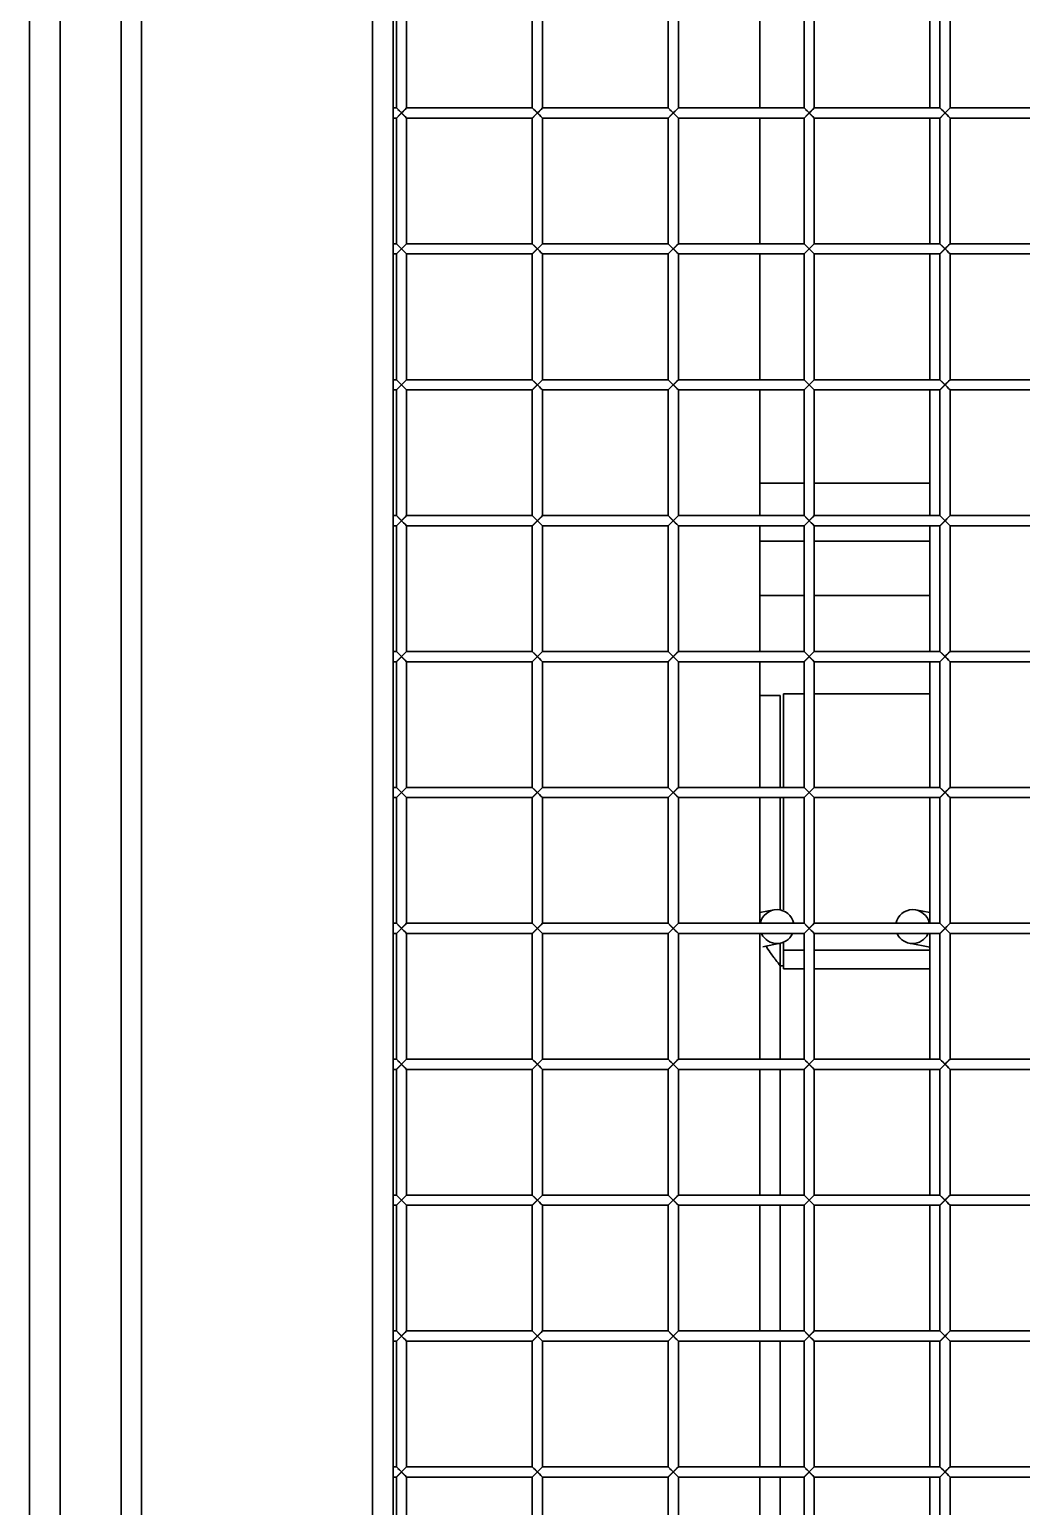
# Model space of a CAD drawing. Header units: millimetres. Extents: x 32496 to 166256, y 3504 to 23939.
# Drawn here: x 146278.2 to 146570.2, y 14016.2 to 14450.9 of the extents above; entities that cross this region are included whole.
import ezdxf

# ---------------------------------------------------------------- set-up
doc = ezdxf.new("R2010")
doc.units = ezdxf.units.MM
doc.layers.get('0').update_dxf_attribs({"lineweight": 35})

# ---------------------------------------------------------------- blocks, each defined once
blk = doc.blocks.new('8-1250')
at = {"linetype": 'Continuous'}
for p, q in [((-2217.13, -33033.17), (-2217.13, -32390.41)), ((-2318.13, -32399.29), (-2318.13, -33024.29)), ((-2309.13, -32399.29), (-2309.13, -33024.29)), ((-2291.13, -33024.29), (-2291.13, -32399.29)), ((-2285.13, -32399.29), (-2285.13, -33024.29)), ((-2211.13, -32408.79), (-2211.13, -33034.31)), ((-2210.13, -32441.79), (-2210.13, -32478.79)), ((-2207.13, -32441.79), (-2207.13, -32478.79)), ((-2170.13, -32441.79), (-2170.13, -32478.79)), ((-2167.13, -32441.79), (-2167.13, -32478.79)), ((-2130.13, -32441.79), (-2130.13, -32478.79)), ((-2127.13, -32441.79), (-2127.13, -32478.79)), ((-2103.13, -32478.79), (-2103.13, -32441.79)), ((-2090.13, -32441.79), (-2090.13, -32478.79)), ((-2087.13, -32441.79), (-2087.13, -32478.79)), ((-2053.13, -32441.79), (-2053.13, -32478.79)), ((-2050.13, -32441.79), (-2050.13, -32478.79)), ((-2047.13, -32441.79), (-2047.13, -32478.79)), ((-2211.13, -32478.79), (-2210.13, -32478.79)), ((-2211.13, -32481.79), (-2210.13, -32481.79)), ((-2210.13, -32481.79), (-2207.13, -32478.79)), ((-2207.13, -32481.79), (-2210.13, -32478.79)), ((-2210.13, -32481.79), (-2210.13, -32518.79)), ((-2210.01, -32481.67), (-2209.22, -32480.88)), ((-2209.22, -32480.88), (-2208.63, -32480.29)), ((-2207.13, -32478.79), (-2207.56, -32479.22)), ((-2207.13, -32478.79), (-2170.13, -32478.79)), ((-2207.13, -32481.79), (-2207.13, -32518.79)), ((-2207.13, -32481.79), (-2170.13, -32481.79)), ((-2170.13, -32481.79), (-2167.13, -32478.79)), ((-2167.13, -32481.79), (-2170.13, -32478.79)), ((-2170.13, -32481.79), (-2170.13, -32518.79)), ((-2170.01, -32481.67), (-2169.22, -32480.88)), ((-2169.22, -32480.88), (-2168.63, -32480.29)), ((-2167.13, -32478.79), (-2167.56, -32479.22)), ((-2167.13, -32478.79), (-2130.13, -32478.79)), ((-2167.13, -32481.79), (-2167.13, -32518.79)), ((-2167.13, -32481.79), (-2130.13, -32481.79)), ((-2130.13, -32481.79), (-2127.13, -32478.79)), ((-2127.13, -32481.79), (-2130.13, -32478.79)), ((-2130.13, -32481.79), (-2130.13, -32518.79)), ((-2130.01, -32481.67), (-2129.22, -32480.88)), ((-2129.22, -32480.88), (-2128.63, -32480.29)), ((-2127.13, -32478.79), (-2127.56, -32479.22)), ((-2127.13, -32478.79), (-2090.13, -32478.79)), ((-2127.13, -32481.79), (-2127.13, -32518.79)), ((-2127.13, -32481.79), (-2090.13, -32481.79)), ((-2103.13, -32518.79), (-2103.13, -32481.79)), ((-2090.13, -32481.79), (-2087.13, -32478.79)), ((-2087.13, -32481.79), (-2090.13, -32478.79)), ((-2090.13, -32481.79), (-2090.13, -32518.79)), ((-2090.01, -32481.67), (-2089.22, -32480.88)), ((-2089.22, -32480.88), (-2088.63, -32480.29)), ((-2087.13, -32478.79), (-2087.56, -32479.22)), ((-2087.13, -32478.79), (-2050.13, -32478.79)), ((-2087.13, -32481.79), (-2087.13, -32518.79)), ((-2087.13, -32481.79), (-2050.13, -32481.79)), ((-2053.13, -32481.79), (-2053.13, -32518.79)), ((-2050.13, -32481.79), (-2047.13, -32478.79)), ((-2047.13, -32481.79), (-2050.13, -32478.79)), ((-2050.13, -32481.79), (-2050.13, -32518.79)), ((-2050.01, -32481.67), (-2049.22, -32480.88)), ((-2049.22, -32480.88), (-2048.63, -32480.29)), ((-2047.13, -32478.79), (-2047.56, -32479.22)), ((-2047.13, -32478.79), (-2010.13, -32478.79)), ((-2047.13, -32481.79), (-2047.13, -32518.79)), ((-2047.13, -32481.79), (-2010.13, -32481.79)), ((-2211.13, -32518.79), (-2210.13, -32518.79)), ((-2210.13, -32521.79), (-2207.13, -32518.79)), ((-2207.13, -32521.79), (-2210.13, -32518.79)), ((-2210.01, -32521.67), (-2209.22, -32520.88)), ((-2209.22, -32520.88), (-2208.63, -32520.29)), ((-2207.13, -32518.79), (-2207.56, -32519.22)), ((-2207.13, -32518.79), (-2170.13, -32518.79)), ((-2170.13, -32521.79), (-2167.13, -32518.79)), ((-2167.13, -32521.79), (-2170.13, -32518.79)), ((-2170.01, -32521.67), (-2169.22, -32520.88)), ((-2169.22, -32520.88), (-2168.63, -32520.29)), ((-2167.13, -32518.79), (-2167.56, -32519.22)), ((-2167.13, -32518.79), (-2130.13, -32518.79)), ((-2130.13, -32521.79), (-2127.13, -32518.79)), ((-2127.13, -32521.79), (-2130.13, -32518.79)), ((-2130.01, -32521.67), (-2129.22, -32520.88)), ((-2129.22, -32520.88), (-2128.63, -32520.29)), ((-2127.13, -32518.79), (-2127.56, -32519.22)), ((-2127.13, -32518.79), (-2090.13, -32518.79)), ((-2090.13, -32521.79), (-2087.13, -32518.79)), ((-2087.13, -32521.79), (-2090.13, -32518.79)), ((-2090.01, -32521.67), (-2089.22, -32520.88)), ((-2089.22, -32520.88), (-2088.63, -32520.29)), ((-2087.13, -32518.79), (-2087.56, -32519.22)), ((-2087.13, -32518.79), (-2050.13, -32518.79)), ((-2050.13, -32521.79), (-2047.13, -32518.79)), ((-2047.13, -32521.79), (-2050.13, -32518.79)), ((-2050.01, -32521.67), (-2049.22, -32520.88)), ((-2049.22, -32520.88), (-2048.63, -32520.29)), ((-2047.13, -32518.79), (-2047.56, -32519.22)), ((-2047.13, -32518.79), (-2010.13, -32518.79)), ((-2211.13, -32521.79), (-2210.13, -32521.79)), ((-2210.13, -32521.79), (-2210.13, -32558.79)), ((-2207.13, -32521.79), (-2207.13, -32558.79)), ((-2207.13, -32521.79), (-2170.13, -32521.79)), ((-2170.13, -32521.79), (-2170.13, -32558.79)), ((-2167.13, -32521.79), (-2167.13, -32558.79)), ((-2167.13, -32521.79), (-2130.13, -32521.79)), ((-2130.13, -32521.79), (-2130.13, -32558.79)), ((-2127.13, -32521.79), (-2127.13, -32558.79)), ((-2127.13, -32521.79), (-2090.13, -32521.79)), ((-2103.13, -32558.79), (-2103.13, -32521.79)), ((-2090.13, -32521.79), (-2090.13, -32558.79)), ((-2087.13, -32521.79), (-2087.13, -32558.79)), ((-2087.13, -32521.79), (-2050.13, -32521.79)), ((-2053.13, -32521.79), (-2053.13, -32558.79)), ((-2050.13, -32521.79), (-2050.13, -32558.79)), ((-2047.13, -32521.79), (-2047.13, -32558.79)), ((-2047.13, -32521.79), (-2010.13, -32521.79)), ((-2211.13, -32558.79), (-2210.13, -32558.79)), ((-2210.13, -32561.79), (-2207.13, -32558.79)), ((-2207.13, -32561.79), (-2210.13, -32558.79)), ((-2207.13, -32558.79), (-2207.56, -32559.22)), ((-2207.13, -32558.79), (-2170.13, -32558.79)), ((-2170.13, -32561.79), (-2167.13, -32558.79)), ((-2167.13, -32561.79), (-2170.13, -32558.79)), ((-2167.13, -32558.79), (-2167.56, -32559.22)), ((-2167.13, -32558.79), (-2130.13, -32558.79)), ((-2130.13, -32561.79), (-2127.13, -32558.79)), ((-2127.13, -32561.79), (-2130.13, -32558.79)), ((-2127.13, -32558.79), (-2127.56, -32559.22)), ((-2127.13, -32558.79), (-2090.13, -32558.79)), ((-2090.13, -32561.79), (-2087.13, -32558.79)), ((-2087.13, -32561.79), (-2090.13, -32558.79)), ((-2087.13, -32558.79), (-2087.56, -32559.22)), ((-2087.13, -32558.79), (-2050.13, -32558.79)), ((-2050.13, -32561.79), (-2047.13, -32558.79)), ((-2047.13, -32561.79), (-2050.13, -32558.79)), ((-2047.13, -32558.79), (-2047.56, -32559.22)), ((-2047.13, -32558.79), (-2010.13, -32558.79)), ((-2211.13, -32561.79), (-2210.13, -32561.79)), ((-2210.13, -32561.79), (-2210.13, -32598.79)), ((-2210.01, -32561.67), (-2209.22, -32560.88)), ((-2209.22, -32560.88), (-2208.63, -32560.29)), ((-2207.13, -32561.79), (-2207.13, -32598.79)), ((-2207.13, -32561.79), (-2170.13, -32561.79)), ((-2170.13, -32561.79), (-2170.13, -32598.79)), ((-2170.01, -32561.67), (-2169.22, -32560.88)), ((-2169.22, -32560.88), (-2168.63, -32560.29)), ((-2167.13, -32561.79), (-2167.13, -32598.79)), ((-2167.13, -32561.79), (-2130.13, -32561.79)), ((-2130.13, -32561.79), (-2130.13, -32598.79)), ((-2130.01, -32561.67), (-2129.22, -32560.88)), ((-2129.22, -32560.88), (-2128.63, -32560.29)), ((-2127.13, -32561.79), (-2127.13, -32598.79)), ((-2127.13, -32561.79), (-2090.13, -32561.79)), ((-2103.13, -32598.79), (-2103.13, -32561.79)), ((-2090.13, -32561.79), (-2090.13, -32598.79)), ((-2090.01, -32561.67), (-2089.22, -32560.88)), ((-2089.22, -32560.88), (-2088.63, -32560.29)), ((-2087.13, -32561.79), (-2087.13, -32598.79)), ((-2087.13, -32561.79), (-2050.13, -32561.79)), ((-2053.13, -32561.79), (-2053.13, -32598.79)), ((-2050.13, -32561.79), (-2050.13, -32598.79)), ((-2050.01, -32561.67), (-2049.22, -32560.88)), ((-2049.22, -32560.88), (-2048.63, -32560.29)), ((-2047.13, -32561.79), (-2047.13, -32598.79)), ((-2047.13, -32561.79), (-2010.13, -32561.79)), ((-2090.13, -32589.29), (-2103.13, -32589.29)), ((-2053.13, -32589.29), (-2087.13, -32589.29)), ((-2211.13, -32598.79), (-2210.13, -32598.79)), ((-2210.13, -32601.79), (-2207.13, -32598.79)), ((-2207.13, -32601.79), (-2210.13, -32598.79)), ((-2207.13, -32598.79), (-2207.56, -32599.22)), ((-2207.13, -32598.79), (-2170.13, -32598.79)), ((-2170.13, -32601.79), (-2167.13, -32598.79)), ((-2167.13, -32601.79), (-2170.13, -32598.79)), ((-2167.13, -32598.79), (-2167.56, -32599.22)), ((-2167.13, -32598.79), (-2130.13, -32598.79)), ((-2130.13, -32601.79), (-2127.13, -32598.79)), ((-2127.13, -32601.79), (-2130.13, -32598.79)), ((-2127.13, -32598.79), (-2127.56, -32599.22)), ((-2127.13, -32598.79), (-2090.13, -32598.79)), ((-2090.13, -32601.79), (-2087.13, -32598.79)), ((-2087.13, -32601.79), (-2090.13, -32598.79)), ((-2087.13, -32598.79), (-2087.56, -32599.22)), ((-2087.13, -32598.79), (-2050.13, -32598.79)), ((-2050.13, -32601.79), (-2047.13, -32598.79)), ((-2047.13, -32601.79), (-2050.13, -32598.79)), ((-2047.13, -32598.79), (-2047.56, -32599.22)), ((-2047.13, -32598.79), (-2010.13, -32598.79)), ((-2211.13, -32601.79), (-2210.13, -32601.79)), ((-2210.13, -32601.79), (-2210.13, -32638.79)), ((-2210.01, -32601.67), (-2209.22, -32600.88)), ((-2209.22, -32600.88), (-2208.63, -32600.29)), ((-2207.13, -32601.79), (-2207.13, -32638.79)), ((-2207.13, -32601.79), (-2170.13, -32601.79)), ((-2170.13, -32601.79), (-2170.13, -32638.79)), ((-2170.01, -32601.67), (-2169.22, -32600.88)), ((-2169.22, -32600.88), (-2168.63, -32600.29)), ((-2167.13, -32601.79), (-2167.13, -32638.79)), ((-2167.13, -32601.79), (-2130.13, -32601.79)), ((-2130.13, -32601.79), (-2130.13, -32638.79)), ((-2130.01, -32601.67), (-2129.22, -32600.88)), ((-2129.22, -32600.88), (-2128.63, -32600.29)), ((-2127.13, -32601.79), (-2127.13, -32638.79)), ((-2127.13, -32601.79), (-2090.13, -32601.79)), ((-2103.13, -32638.79), (-2103.13, -32601.79)), ((-2090.13, -32601.79), (-2090.13, -32638.79)), ((-2090.01, -32601.67), (-2089.22, -32600.88)), ((-2089.22, -32600.88), (-2088.63, -32600.29)), ((-2087.13, -32601.79), (-2087.13, -32638.79)), ((-2087.13, -32601.79), (-2050.13, -32601.79)), ((-2053.13, -32601.79), (-2053.13, -32638.79)), ((-2050.13, -32601.79), (-2050.13, -32638.79)), ((-2050.01, -32601.67), (-2049.22, -32600.88)), ((-2049.22, -32600.88), (-2048.63, -32600.29)), ((-2047.13, -32601.79), (-2047.13, -32638.79)), ((-2047.13, -32601.79), (-2010.13, -32601.79)), ((-2090.13, -32606.29), (-2103.13, -32606.29)), ((-2053.13, -32606.29), (-2087.13, -32606.29)), ((-2090.13, -32622.29), (-2103.13, -32622.29)), ((-2053.13, -32622.29), (-2087.13, -32622.29)), ((-2211.13, -32638.79), (-2210.13, -32638.79)), ((-2211.13, -32641.79), (-2210.13, -32641.79)), ((-2210.13, -32641.79), (-2207.13, -32638.79)), ((-2207.13, -32641.79), (-2210.13, -32638.79)), ((-2210.13, -32641.79), (-2210.13, -32678.79)), ((-2210.01, -32641.67), (-2209.22, -32640.88)), ((-2209.22, -32640.88), (-2208.63, -32640.29)), ((-2207.13, -32638.79), (-2207.56, -32639.22)), ((-2207.13, -32638.79), (-2170.13, -32638.79)), ((-2207.13, -32641.79), (-2207.13, -32678.79)), ((-2207.13, -32641.79), (-2170.13, -32641.79)), ((-2170.13, -32641.79), (-2167.13, -32638.79)), ((-2167.13, -32641.79), (-2170.13, -32638.79)), ((-2170.13, -32641.79), (-2170.13, -32678.79)), ((-2170.01, -32641.67), (-2169.22, -32640.88)), ((-2169.22, -32640.88), (-2168.63, -32640.29)), ((-2167.13, -32638.79), (-2167.56, -32639.22)), ((-2167.13, -32638.79), (-2130.13, -32638.79)), ((-2167.13, -32641.79), (-2167.13, -32678.79)), ((-2167.13, -32641.79), (-2130.13, -32641.79)), ((-2130.13, -32641.79), (-2127.13, -32638.79)), ((-2127.13, -32641.79), (-2130.13, -32638.79)), ((-2130.13, -32641.79), (-2130.13, -32678.79)), ((-2130.01, -32641.67), (-2129.22, -32640.88)), ((-2129.22, -32640.88), (-2128.63, -32640.29)), ((-2127.13, -32638.79), (-2127.56, -32639.22)), ((-2127.13, -32638.79), (-2090.13, -32638.79)), ((-2127.13, -32641.79), (-2127.13, -32678.79)), ((-2127.13, -32641.79), (-2090.13, -32641.79)), ((-2103.13, -32678.79), (-2103.13, -32641.79)), ((-2090.13, -32641.79), (-2087.13, -32638.79)), ((-2087.13, -32641.79), (-2090.13, -32638.79)), ((-2090.13, -32641.79), (-2090.13, -32678.79)), ((-2090.01, -32641.67), (-2089.22, -32640.88)), ((-2089.22, -32640.88), (-2088.63, -32640.29)), ((-2087.13, -32638.79), (-2087.56, -32639.22)), ((-2087.13, -32638.79), (-2050.13, -32638.79)), ((-2087.13, -32641.79), (-2087.13, -32678.79)), ((-2087.13, -32641.79), (-2050.13, -32641.79)), ((-2053.13, -32641.79), (-2053.13, -32678.79)), ((-2050.13, -32641.79), (-2047.13, -32638.79)), ((-2047.13, -32641.79), (-2050.13, -32638.79)), ((-2050.13, -32641.79), (-2050.13, -32678.79)), ((-2050.01, -32641.67), (-2049.22, -32640.88)), ((-2049.22, -32640.88), (-2048.63, -32640.29)), ((-2047.13, -32638.79), (-2047.56, -32639.22)), ((-2047.13, -32638.79), (-2010.13, -32638.79)), ((-2047.13, -32641.79), (-2047.13, -32678.79)), ((-2047.13, -32641.79), (-2010.13, -32641.79)), ((-2096.13, -32651.29), (-2096.13, -32678.79)), ((-2090.13, -32651.29), (-2096.13, -32651.29)), ((-2053.13, -32651.29), (-2087.13, -32651.29)), ((-2097.13, -32651.7), (-2103.13, -32651.7)), ((-2097.13, -32678.79), (-2097.13, -32651.7)), ((-2211.13, -32678.79), (-2210.13, -32678.79)), ((-2211.13, -32681.79), (-2210.13, -32681.79)), ((-2210.13, -32681.79), (-2207.13, -32678.79)), ((-2207.13, -32681.79), (-2210.13, -32678.79)), ((-2210.13, -32681.79), (-2210.13, -32718.79)), ((-2210.01, -32681.67), (-2209.22, -32680.88)), ((-2209.22, -32680.88), (-2208.63, -32680.29)), ((-2207.13, -32678.79), (-2207.56, -32679.22)), ((-2207.13, -32678.79), (-2170.13, -32678.79)), ((-2207.13, -32681.79), (-2207.13, -32718.79)), ((-2207.13, -32681.79), (-2170.13, -32681.79)), ((-2170.13, -32681.79), (-2167.13, -32678.79)), ((-2167.13, -32681.79), (-2170.13, -32678.79)), ((-2170.13, -32681.79), (-2170.13, -32718.79)), ((-2170.01, -32681.67), (-2169.22, -32680.88)), ((-2169.22, -32680.88), (-2168.63, -32680.29)), ((-2167.13, -32678.79), (-2167.56, -32679.22)), ((-2167.13, -32678.79), (-2130.13, -32678.79)), ((-2167.13, -32681.79), (-2167.13, -32718.79)), ((-2167.13, -32681.79), (-2130.13, -32681.79)), ((-2130.13, -32681.79), (-2127.13, -32678.79)), ((-2127.13, -32681.79), (-2130.13, -32678.79)), ((-2130.13, -32681.79), (-2130.13, -32718.79)), ((-2130.01, -32681.67), (-2129.22, -32680.88)), ((-2129.22, -32680.88), (-2128.63, -32680.29)), ((-2127.13, -32678.79), (-2127.56, -32679.22)), ((-2127.13, -32678.79), (-2090.13, -32678.79)), ((-2127.13, -32681.79), (-2127.13, -32718.79)), ((-2127.13, -32681.79), (-2090.13, -32681.79)), ((-2103.13, -32718.79), (-2103.13, -32681.79)), ((-2097.13, -32714.86), (-2097.13, -32681.79)), ((-2096.13, -32681.79), (-2096.13, -32714.86)), ((-2090.13, -32681.79), (-2087.13, -32678.79)), ((-2087.13, -32681.79), (-2090.13, -32678.79)), ((-2090.13, -32681.79), (-2090.13, -32718.79)), ((-2090.01, -32681.67), (-2089.22, -32680.88)), ((-2089.22, -32680.88), (-2088.63, -32680.29)), ((-2087.13, -32678.79), (-2087.56, -32679.22)), ((-2087.13, -32678.79), (-2050.13, -32678.79)), ((-2087.13, -32681.79), (-2087.13, -32718.79)), ((-2087.13, -32681.79), (-2050.13, -32681.79)), ((-2053.13, -32681.79), (-2053.13, -32718.79)), ((-2050.13, -32681.79), (-2047.13, -32678.79)), ((-2047.13, -32681.79), (-2050.13, -32678.79)), ((-2050.13, -32681.79), (-2050.13, -32718.79)), ((-2050.01, -32681.67), (-2049.22, -32680.88)), ((-2049.22, -32680.88), (-2048.63, -32680.29)), ((-2047.13, -32678.79), (-2047.56, -32679.22)), ((-2047.13, -32678.79), (-2010.13, -32678.79)), ((-2047.13, -32681.79), (-2047.13, -32718.79)), ((-2047.13, -32681.79), (-2010.13, -32681.79)), ((-2103.13, -32715.66), (-2099.04, -32714.86)), ((-2057.21, -32714.86), (-2053.13, -32715.66)), ((-2211.13, -32718.79), (-2210.13, -32718.79)), ((-2210.13, -32721.79), (-2207.13, -32718.79)), ((-2207.13, -32721.79), (-2210.13, -32718.79)), ((-2210.01, -32721.67), (-2209.22, -32720.88)), ((-2209.22, -32720.88), (-2208.63, -32720.29)), ((-2207.13, -32718.79), (-2207.56, -32719.22)), ((-2207.13, -32718.79), (-2170.13, -32718.79)), ((-2170.13, -32721.79), (-2167.13, -32718.79)), ((-2167.13, -32721.79), (-2170.13, -32718.79)), ((-2170.01, -32721.67), (-2169.22, -32720.88)), ((-2169.22, -32720.88), (-2168.63, -32720.29)), ((-2167.13, -32718.79), (-2167.56, -32719.22)), ((-2167.13, -32718.79), (-2130.13, -32718.79)), ((-2130.13, -32721.79), (-2127.13, -32718.79)), ((-2127.13, -32721.79), (-2130.13, -32718.79)), ((-2130.01, -32721.67), (-2129.22, -32720.88)), ((-2129.22, -32720.88), (-2128.63, -32720.29)), ((-2127.13, -32718.79), (-2127.56, -32719.22)), ((-2127.13, -32718.79), (-2090.13, -32718.79)), ((-2090.13, -32721.79), (-2087.13, -32718.79)), ((-2087.13, -32721.79), (-2090.13, -32718.79)), ((-2090.01, -32721.67), (-2089.22, -32720.88)), ((-2089.22, -32720.88), (-2088.63, -32720.29)), ((-2087.13, -32718.79), (-2087.56, -32719.22)), ((-2087.13, -32718.79), (-2050.13, -32718.79)), ((-2050.13, -32721.79), (-2047.13, -32718.79)), ((-2047.13, -32721.79), (-2050.13, -32718.79)), ((-2050.01, -32721.67), (-2049.22, -32720.88)), ((-2049.22, -32720.88), (-2048.63, -32720.29)), ((-2047.13, -32718.79), (-2047.56, -32719.22)), ((-2047.13, -32718.79), (-2010.13, -32718.79)), ((-2211.13, -32721.79), (-2210.13, -32721.79)), ((-2210.13, -32721.79), (-2210.13, -32758.79)), ((-2207.13, -32721.79), (-2207.13, -32758.79)), ((-2207.13, -32721.79), (-2170.13, -32721.79)), ((-2170.13, -32721.79), (-2170.13, -32758.79)), ((-2167.13, -32721.79), (-2167.13, -32758.79)), ((-2167.13, -32721.79), (-2130.13, -32721.79)), ((-2130.13, -32721.79), (-2130.13, -32758.79)), ((-2127.13, -32721.79), (-2127.13, -32758.79)), ((-2127.13, -32721.79), (-2090.13, -32721.79)), ((-2103.13, -32758.79), (-2103.13, -32721.79)), ((-2102.27, -32725.68), (-2097.13, -32724.68)), ((-2097.13, -32724.68), (-2097.13, -32731.29)), ((-2096.13, -32724.68), (-2096.13, -32732.16)), ((-2090.13, -32721.79), (-2090.13, -32758.79)), ((-2087.13, -32721.79), (-2087.13, -32758.79)), ((-2087.13, -32721.79), (-2050.13, -32721.79)), ((-2059.12, -32724.68), (-2053.13, -32725.84)), ((-2053.13, -32721.79), (-2053.13, -32758.79)), ((-2050.13, -32721.79), (-2050.13, -32758.79)), ((-2047.13, -32721.79), (-2047.13, -32758.79)), ((-2047.13, -32721.79), (-2010.13, -32721.79)), ((-2096.13, -32726.73), (-2090.13, -32726.73)), ((-2087.13, -32726.73), (-2053.13, -32726.73)), ((-2097.13, -32731.29), (-2097.13, -32758.79)), ((-2097.13, -32731.29), (-2096.13, -32731.29)), ((-2090.13, -32732.16), (-2096.13, -32732.16)), ((-2053.13, -32732.16), (-2087.13, -32732.16)), ((-2211.13, -32758.79), (-2210.13, -32758.79)), ((-2210.13, -32761.79), (-2207.13, -32758.79)), ((-2207.13, -32761.79), (-2210.13, -32758.79)), ((-2207.13, -32758.79), (-2207.56, -32759.22)), ((-2207.13, -32758.79), (-2170.13, -32758.79)), ((-2170.13, -32761.79), (-2167.13, -32758.79)), ((-2167.13, -32761.79), (-2170.13, -32758.79)), ((-2167.13, -32758.79), (-2167.56, -32759.22)), ((-2167.13, -32758.79), (-2130.13, -32758.79)), ((-2130.13, -32761.79), (-2127.13, -32758.79)), ((-2127.13, -32761.79), (-2130.13, -32758.79)), ((-2127.13, -32758.79), (-2127.56, -32759.22)), ((-2127.13, -32758.79), (-2090.13, -32758.79)), ((-2090.13, -32761.79), (-2087.13, -32758.79)), ((-2087.13, -32761.79), (-2090.13, -32758.79)), ((-2087.13, -32758.79), (-2087.56, -32759.22)), ((-2087.13, -32758.79), (-2050.13, -32758.79)), ((-2050.13, -32761.79), (-2047.13, -32758.79)), ((-2047.13, -32761.79), (-2050.13, -32758.79)), ((-2047.13, -32758.79), (-2047.56, -32759.22)), ((-2047.13, -32758.79), (-2010.13, -32758.79)), ((-2211.13, -32761.79), (-2210.13, -32761.79)), ((-2210.13, -32761.79), (-2210.13, -32798.79)), ((-2210.01, -32761.67), (-2209.22, -32760.88)), ((-2209.22, -32760.88), (-2208.63, -32760.29)), ((-2207.13, -32761.79), (-2207.13, -32798.79)), ((-2207.13, -32761.79), (-2170.13, -32761.79)), ((-2170.13, -32761.79), (-2170.13, -32798.79)), ((-2170.01, -32761.67), (-2169.22, -32760.88)), ((-2169.22, -32760.88), (-2168.63, -32760.29)), ((-2167.13, -32761.79), (-2167.13, -32798.79)), ((-2167.13, -32761.79), (-2130.13, -32761.79)), ((-2130.13, -32761.79), (-2130.13, -32798.79)), ((-2130.01, -32761.67), (-2129.22, -32760.88)), ((-2129.22, -32760.88), (-2128.63, -32760.29)), ((-2127.13, -32761.79), (-2127.13, -32798.79)), ((-2127.13, -32761.79), (-2090.13, -32761.79)), ((-2103.13, -32798.79), (-2103.13, -32761.79)), ((-2097.13, -32761.79), (-2097.13, -32798.79)), ((-2090.13, -32761.79), (-2090.13, -32798.79)), ((-2090.01, -32761.67), (-2089.22, -32760.88)), ((-2089.22, -32760.88), (-2088.63, -32760.29)), ((-2087.13, -32761.79), (-2087.13, -32798.79)), ((-2087.13, -32761.79), (-2050.13, -32761.79)), ((-2053.13, -32761.79), (-2053.13, -32798.79)), ((-2050.13, -32761.79), (-2050.13, -32798.79)), ((-2050.01, -32761.67), (-2049.22, -32760.88)), ((-2049.22, -32760.88), (-2048.63, -32760.29)), ((-2047.13, -32761.79), (-2047.13, -32798.79)), ((-2047.13, -32761.79), (-2010.13, -32761.79)), ((-2211.13, -32798.79), (-2210.13, -32798.79)), ((-2210.13, -32801.79), (-2207.13, -32798.79)), ((-2207.13, -32801.79), (-2210.13, -32798.79)), ((-2207.13, -32798.79), (-2207.56, -32799.22)), ((-2207.13, -32798.79), (-2170.13, -32798.79)), ((-2170.13, -32801.79), (-2167.13, -32798.79)), ((-2167.13, -32801.79), (-2170.13, -32798.79)), ((-2167.13, -32798.79), (-2167.56, -32799.22)), ((-2167.13, -32798.79), (-2130.13, -32798.79)), ((-2130.13, -32801.79), (-2127.13, -32798.79)), ((-2127.13, -32801.79), (-2130.13, -32798.79)), ((-2127.13, -32798.79), (-2127.56, -32799.22)), ((-2127.13, -32798.79), (-2090.13, -32798.79)), ((-2090.13, -32801.79), (-2087.13, -32798.79)), ((-2087.13, -32801.79), (-2090.13, -32798.79)), ((-2087.13, -32798.79), (-2087.56, -32799.22)), ((-2087.13, -32798.79), (-2050.13, -32798.79)), ((-2050.13, -32801.79), (-2047.13, -32798.79)), ((-2047.13, -32801.79), (-2050.13, -32798.79)), ((-2047.13, -32798.79), (-2047.56, -32799.22)), ((-2047.13, -32798.79), (-2010.13, -32798.79)), ((-2211.13, -32801.79), (-2210.13, -32801.79)), ((-2210.13, -32801.79), (-2210.13, -32838.79)), ((-2210.01, -32801.67), (-2209.22, -32800.88)), ((-2209.22, -32800.88), (-2208.63, -32800.29)), ((-2207.13, -32801.79), (-2207.13, -32838.79)), ((-2207.13, -32801.79), (-2170.13, -32801.79)), ((-2170.13, -32801.79), (-2170.13, -32838.79)), ((-2170.01, -32801.67), (-2169.22, -32800.88)), ((-2169.22, -32800.88), (-2168.63, -32800.29)), ((-2167.13, -32801.79), (-2167.13, -32838.79)), ((-2167.13, -32801.79), (-2130.13, -32801.79)), ((-2130.13, -32801.79), (-2130.13, -32838.79)), ((-2130.01, -32801.67), (-2129.22, -32800.88)), ((-2129.22, -32800.88), (-2128.63, -32800.29)), ((-2127.13, -32801.79), (-2127.13, -32838.79)), ((-2127.13, -32801.79), (-2090.13, -32801.79)), ((-2103.13, -32838.79), (-2103.13, -32801.79)), ((-2097.13, -32801.79), (-2097.13, -32838.79)), ((-2090.13, -32801.79), (-2090.13, -32838.79)), ((-2090.01, -32801.67), (-2089.22, -32800.88)), ((-2089.22, -32800.88), (-2088.63, -32800.29)), ((-2087.13, -32801.79), (-2087.13, -32838.79)), ((-2087.13, -32801.79), (-2050.13, -32801.79)), ((-2053.13, -32801.79), (-2053.13, -32838.79)), ((-2050.13, -32801.79), (-2050.13, -32838.79)), ((-2050.01, -32801.67), (-2049.22, -32800.88)), ((-2049.22, -32800.88), (-2048.63, -32800.29)), ((-2047.13, -32801.79), (-2047.13, -32838.79)), ((-2047.13, -32801.79), (-2010.13, -32801.79)), ((-2211.13, -32838.79), (-2210.13, -32838.79)), ((-2211.13, -32841.79), (-2210.13, -32841.79)), ((-2210.13, -32841.79), (-2207.13, -32838.79)), ((-2207.13, -32841.79), (-2210.13, -32838.79)), ((-2210.13, -32841.79), (-2210.13, -32878.79)), ((-2210.01, -32841.67), (-2209.22, -32840.88)), ((-2209.22, -32840.88), (-2208.63, -32840.29)), ((-2207.13, -32838.79), (-2207.56, -32839.22)), ((-2207.13, -32838.79), (-2170.13, -32838.79)), ((-2207.13, -32841.79), (-2207.13, -32878.79)), ((-2207.13, -32841.79), (-2170.13, -32841.79)), ((-2170.13, -32841.79), (-2167.13, -32838.79)), ((-2167.13, -32841.79), (-2170.13, -32838.79)), ((-2170.13, -32841.79), (-2170.13, -32878.79)), ((-2170.01, -32841.67), (-2169.22, -32840.88)), ((-2169.22, -32840.88), (-2168.63, -32840.29)), ((-2167.13, -32838.79), (-2167.56, -32839.22)), ((-2167.13, -32838.79), (-2130.13, -32838.79)), ((-2167.13, -32841.79), (-2167.13, -32878.79)), ((-2167.13, -32841.79), (-2130.13, -32841.79)), ((-2130.13, -32841.79), (-2127.13, -32838.79)), ((-2127.13, -32841.79), (-2130.13, -32838.79)), ((-2130.13, -32841.79), (-2130.13, -32878.79)), ((-2130.01, -32841.67), (-2129.22, -32840.88)), ((-2129.22, -32840.88), (-2128.63, -32840.29)), ((-2127.13, -32838.79), (-2127.56, -32839.22)), ((-2127.13, -32838.79), (-2090.13, -32838.79)), ((-2127.13, -32841.79), (-2127.13, -32878.79)), ((-2127.13, -32841.79), (-2090.13, -32841.79)), ((-2103.13, -32878.79), (-2103.13, -32841.79)), ((-2097.13, -32841.79), (-2097.13, -32878.79)), ((-2090.13, -32841.79), (-2087.13, -32838.79)), ((-2087.13, -32841.79), (-2090.13, -32838.79)), ((-2090.13, -32841.79), (-2090.13, -32878.79)), ((-2090.01, -32841.67), (-2089.22, -32840.88)), ((-2089.22, -32840.88), (-2088.63, -32840.29)), ((-2087.13, -32838.79), (-2087.56, -32839.22)), ((-2087.13, -32838.79), (-2050.13, -32838.79)), ((-2087.13, -32841.79), (-2087.13, -32878.79)), ((-2087.13, -32841.79), (-2050.13, -32841.79)), ((-2053.13, -32841.79), (-2053.13, -32878.79)), ((-2050.13, -32841.79), (-2047.13, -32838.79)), ((-2047.13, -32841.79), (-2050.13, -32838.79)), ((-2050.13, -32841.79), (-2050.13, -32878.79)), ((-2050.01, -32841.67), (-2049.22, -32840.88)), ((-2049.22, -32840.88), (-2048.63, -32840.29)), ((-2047.13, -32838.79), (-2047.56, -32839.22)), ((-2047.13, -32838.79), (-2010.13, -32838.79)), ((-2047.13, -32841.79), (-2047.13, -32878.79)), ((-2047.13, -32841.79), (-2010.13, -32841.79)), ((-2211.13, -32878.79), (-2210.13, -32878.79)), ((-2211.13, -32881.79), (-2210.13, -32881.79)), ((-2210.13, -32881.79), (-2207.13, -32878.79)), ((-2207.13, -32881.79), (-2210.13, -32878.79)), ((-2210.13, -32881.79), (-2210.13, -32918.79)), ((-2210.01, -32881.67), (-2209.22, -32880.88)), ((-2209.22, -32880.88), (-2208.63, -32880.29)), ((-2207.13, -32878.79), (-2207.56, -32879.22)), ((-2207.13, -32878.79), (-2170.13, -32878.79)), ((-2207.13, -32881.79), (-2207.13, -32918.79)), ((-2207.13, -32881.79), (-2170.13, -32881.79)), ((-2170.13, -32881.79), (-2167.13, -32878.79)), ((-2167.13, -32881.79), (-2170.13, -32878.79)), ((-2170.13, -32881.79), (-2170.13, -32918.79)), ((-2170.01, -32881.67), (-2169.22, -32880.88)), ((-2169.22, -32880.88), (-2168.63, -32880.29)), ((-2167.13, -32878.79), (-2167.56, -32879.22)), ((-2167.13, -32878.79), (-2130.13, -32878.79)), ((-2167.13, -32881.79), (-2167.13, -32918.79)), ((-2167.13, -32881.79), (-2130.13, -32881.79)), ((-2130.13, -32881.79), (-2127.13, -32878.79)), ((-2127.13, -32881.79), (-2130.13, -32878.79)), ((-2130.13, -32881.79), (-2130.13, -32918.79)), ((-2130.01, -32881.67), (-2129.22, -32880.88)), ((-2129.22, -32880.88), (-2128.63, -32880.29)), ((-2127.13, -32878.79), (-2127.56, -32879.22)), ((-2127.13, -32878.79), (-2090.13, -32878.79)), ((-2127.13, -32881.79), (-2127.13, -32918.79)), ((-2127.13, -32881.79), (-2090.13, -32881.79)), ((-2103.13, -32918.79), (-2103.13, -32881.79)), ((-2097.13, -32881.79), (-2097.13, -32918.79)), ((-2090.13, -32881.79), (-2087.13, -32878.79)), ((-2087.13, -32881.79), (-2090.13, -32878.79)), ((-2090.13, -32881.79), (-2090.13, -32918.79)), ((-2090.01, -32881.67), (-2089.22, -32880.88)), ((-2089.22, -32880.88), (-2088.63, -32880.29)), ((-2087.13, -32878.79), (-2087.56, -32879.22)), ((-2087.13, -32878.79), (-2050.13, -32878.79)), ((-2087.13, -32881.79), (-2087.13, -32918.79)), ((-2087.13, -32881.79), (-2050.13, -32881.79)), ((-2053.13, -32881.79), (-2053.13, -32918.79)), ((-2050.13, -32881.79), (-2047.13, -32878.79)), ((-2047.13, -32881.79), (-2050.13, -32878.79)), ((-2050.13, -32881.79), (-2050.13, -32918.79)), ((-2050.01, -32881.67), (-2049.22, -32880.88)), ((-2049.22, -32880.88), (-2048.63, -32880.29)), ((-2047.13, -32878.79), (-2047.56, -32879.22)), ((-2047.13, -32878.79), (-2010.13, -32878.79)), ((-2047.13, -32881.79), (-2047.13, -32918.79)), ((-2047.13, -32881.79), (-2010.13, -32881.79))]:
    blk.add_line(p, q, dxfattribs=at)
for points in [[(-2208.63, -32480.29), (-2209.21, -32479.7), (-2209.69, -32479.23)], [(-2207.56, -32479.22), (-2208.05, -32479.71), (-2208.63, -32480.29)], [(-2208.63, -32480.29), (-2208.04, -32480.88), (-2207.57, -32481.35), (-2207.13, -32481.79)], [(-2168.63, -32480.29), (-2169.21, -32479.7), (-2169.69, -32479.23)], [(-2167.56, -32479.22), (-2168.05, -32479.71), (-2168.63, -32480.29)], [(-2168.63, -32480.29), (-2168.04, -32480.88), (-2167.57, -32481.35), (-2167.13, -32481.79)], [(-2128.63, -32480.29), (-2129.21, -32479.7), (-2129.69, -32479.23)], [(-2127.56, -32479.22), (-2128.05, -32479.71), (-2128.63, -32480.29)], [(-2128.63, -32480.29), (-2128.04, -32480.88), (-2127.57, -32481.35), (-2127.13, -32481.79)], [(-2088.63, -32480.29), (-2089.21, -32479.7), (-2089.69, -32479.23)], [(-2087.56, -32479.22), (-2088.05, -32479.71), (-2088.63, -32480.29)], [(-2088.63, -32480.29), (-2088.04, -32480.88), (-2087.57, -32481.35), (-2087.13, -32481.79)], [(-2048.63, -32480.29), (-2049.21, -32479.7), (-2049.69, -32479.23)], [(-2047.56, -32479.22), (-2048.05, -32479.71), (-2048.63, -32480.29)], [(-2048.63, -32480.29), (-2048.04, -32480.88), (-2047.57, -32481.35), (-2047.13, -32481.79)], [(-2208.63, -32520.29), (-2209.21, -32519.7), (-2209.69, -32519.23)], [(-2207.56, -32519.22), (-2208.05, -32519.71), (-2208.63, -32520.29)], [(-2208.63, -32520.29), (-2208.04, -32520.88), (-2207.57, -32521.35), (-2207.13, -32521.79)], [(-2168.63, -32520.29), (-2169.21, -32519.7), (-2169.69, -32519.23)], [(-2167.56, -32519.22), (-2168.05, -32519.71), (-2168.63, -32520.29)], [(-2168.63, -32520.29), (-2168.04, -32520.88), (-2167.57, -32521.35), (-2167.13, -32521.79)], [(-2128.63, -32520.29), (-2129.21, -32519.7), (-2129.69, -32519.23)], [(-2127.56, -32519.22), (-2128.05, -32519.71), (-2128.63, -32520.29)], [(-2128.63, -32520.29), (-2128.04, -32520.88), (-2127.57, -32521.35), (-2127.13, -32521.79)], [(-2088.63, -32520.29), (-2089.21, -32519.7), (-2089.69, -32519.23)], [(-2087.56, -32519.22), (-2088.05, -32519.71), (-2088.63, -32520.29)], [(-2088.63, -32520.29), (-2088.04, -32520.88), (-2087.57, -32521.35), (-2087.13, -32521.79)], [(-2048.63, -32520.29), (-2049.21, -32519.7), (-2049.69, -32519.23)], [(-2047.56, -32519.22), (-2048.05, -32519.71), (-2048.63, -32520.29)], [(-2048.63, -32520.29), (-2048.04, -32520.88), (-2047.57, -32521.35), (-2047.13, -32521.79)], [(-2208.63, -32560.29), (-2209.21, -32559.7), (-2209.69, -32559.23)], [(-2207.56, -32559.22), (-2208.05, -32559.71), (-2208.63, -32560.29)], [(-2168.63, -32560.29), (-2169.21, -32559.7), (-2169.69, -32559.23)], [(-2167.56, -32559.22), (-2168.05, -32559.71), (-2168.63, -32560.29)], [(-2128.63, -32560.29), (-2129.21, -32559.7), (-2129.69, -32559.23)], [(-2127.56, -32559.22), (-2128.05, -32559.71), (-2128.63, -32560.29)], [(-2088.63, -32560.29), (-2089.21, -32559.7), (-2089.69, -32559.23)], [(-2087.56, -32559.22), (-2088.05, -32559.71), (-2088.63, -32560.29)], [(-2048.63, -32560.29), (-2049.21, -32559.7), (-2049.69, -32559.23)], [(-2047.56, -32559.22), (-2048.05, -32559.71), (-2048.63, -32560.29)], [(-2208.63, -32560.29), (-2208.04, -32560.88), (-2207.57, -32561.35), (-2207.13, -32561.79)], [(-2168.63, -32560.29), (-2168.04, -32560.88), (-2167.57, -32561.35), (-2167.13, -32561.79)], [(-2128.63, -32560.29), (-2128.04, -32560.88), (-2127.57, -32561.35), (-2127.13, -32561.79)], [(-2088.63, -32560.29), (-2088.04, -32560.88), (-2087.57, -32561.35), (-2087.13, -32561.79)], [(-2048.63, -32560.29), (-2048.04, -32560.88), (-2047.57, -32561.35), (-2047.13, -32561.79)], [(-2208.63, -32600.29), (-2209.21, -32599.7), (-2209.69, -32599.23)], [(-2207.56, -32599.22), (-2208.05, -32599.71), (-2208.63, -32600.29)], [(-2168.63, -32600.29), (-2169.21, -32599.7), (-2169.69, -32599.23)], [(-2167.56, -32599.22), (-2168.05, -32599.71), (-2168.63, -32600.29)], [(-2128.63, -32600.29), (-2129.21, -32599.7), (-2129.69, -32599.23)], [(-2127.56, -32599.22), (-2128.05, -32599.71), (-2128.63, -32600.29)], [(-2088.63, -32600.29), (-2089.21, -32599.7), (-2089.69, -32599.23)], [(-2087.56, -32599.22), (-2088.05, -32599.71), (-2088.63, -32600.29)], [(-2048.63, -32600.29), (-2049.21, -32599.7), (-2049.69, -32599.23)], [(-2047.56, -32599.22), (-2048.05, -32599.71), (-2048.63, -32600.29)], [(-2208.63, -32600.29), (-2208.04, -32600.88), (-2207.57, -32601.35), (-2207.13, -32601.79)], [(-2168.63, -32600.29), (-2168.04, -32600.88), (-2167.57, -32601.35), (-2167.13, -32601.79)], [(-2128.63, -32600.29), (-2128.04, -32600.88), (-2127.57, -32601.35), (-2127.13, -32601.79)], [(-2088.63, -32600.29), (-2088.04, -32600.88), (-2087.57, -32601.35), (-2087.13, -32601.79)], [(-2048.63, -32600.29), (-2048.04, -32600.88), (-2047.57, -32601.35), (-2047.13, -32601.79)], [(-2208.63, -32640.29), (-2209.21, -32639.7), (-2209.69, -32639.23)], [(-2207.56, -32639.22), (-2208.05, -32639.71), (-2208.63, -32640.29)], [(-2208.63, -32640.29), (-2208.04, -32640.88), (-2207.57, -32641.35), (-2207.13, -32641.79)], [(-2168.63, -32640.29), (-2169.21, -32639.7), (-2169.69, -32639.23)], [(-2167.56, -32639.22), (-2168.05, -32639.71), (-2168.63, -32640.29)], [(-2168.63, -32640.29), (-2168.04, -32640.88), (-2167.57, -32641.35), (-2167.13, -32641.79)], [(-2128.63, -32640.29), (-2129.21, -32639.7), (-2129.69, -32639.23)], [(-2127.56, -32639.22), (-2128.05, -32639.71), (-2128.63, -32640.29)], [(-2128.63, -32640.29), (-2128.04, -32640.88), (-2127.57, -32641.35), (-2127.13, -32641.79)], [(-2088.63, -32640.29), (-2089.21, -32639.7), (-2089.69, -32639.23)], [(-2087.56, -32639.22), (-2088.05, -32639.71), (-2088.63, -32640.29)], [(-2088.63, -32640.29), (-2088.04, -32640.88), (-2087.57, -32641.35), (-2087.13, -32641.79)], [(-2048.63, -32640.29), (-2049.21, -32639.7), (-2049.69, -32639.23)], [(-2047.56, -32639.22), (-2048.05, -32639.71), (-2048.63, -32640.29)], [(-2048.63, -32640.29), (-2048.04, -32640.88), (-2047.57, -32641.35), (-2047.13, -32641.79)], [(-2208.63, -32680.29), (-2209.21, -32679.7), (-2209.69, -32679.23)], [(-2207.56, -32679.22), (-2208.05, -32679.71), (-2208.63, -32680.29)], [(-2208.63, -32680.29), (-2208.04, -32680.88), (-2207.57, -32681.35), (-2207.13, -32681.79)], [(-2168.63, -32680.29), (-2169.21, -32679.7), (-2169.69, -32679.23)], [(-2167.56, -32679.22), (-2168.05, -32679.71), (-2168.63, -32680.29)], [(-2168.63, -32680.29), (-2168.04, -32680.88), (-2167.57, -32681.35), (-2167.13, -32681.79)], [(-2128.63, -32680.29), (-2129.21, -32679.7), (-2129.69, -32679.23)], [(-2127.56, -32679.22), (-2128.05, -32679.71), (-2128.63, -32680.29)], [(-2128.63, -32680.29), (-2128.04, -32680.88), (-2127.57, -32681.35), (-2127.13, -32681.79)], [(-2088.63, -32680.29), (-2089.21, -32679.7), (-2089.69, -32679.23)], [(-2087.56, -32679.22), (-2088.05, -32679.71), (-2088.63, -32680.29)], [(-2088.63, -32680.29), (-2088.04, -32680.88), (-2087.57, -32681.35), (-2087.13, -32681.79)], [(-2048.63, -32680.29), (-2049.21, -32679.7), (-2049.69, -32679.23)], [(-2047.56, -32679.22), (-2048.05, -32679.71), (-2048.63, -32680.29)], [(-2048.63, -32680.29), (-2048.04, -32680.88), (-2047.57, -32681.35), (-2047.13, -32681.79)], [(-2208.63, -32720.29), (-2209.21, -32719.7), (-2209.69, -32719.23)], [(-2207.56, -32719.22), (-2208.05, -32719.71), (-2208.63, -32720.29)], [(-2208.63, -32720.29), (-2208.04, -32720.88), (-2207.57, -32721.35), (-2207.13, -32721.79)], [(-2168.63, -32720.29), (-2169.21, -32719.7), (-2169.69, -32719.23)], [(-2167.56, -32719.22), (-2168.05, -32719.71), (-2168.63, -32720.29)], [(-2168.63, -32720.29), (-2168.04, -32720.88), (-2167.57, -32721.35), (-2167.13, -32721.79)], [(-2128.63, -32720.29), (-2129.21, -32719.7), (-2129.69, -32719.23)], [(-2127.56, -32719.22), (-2128.05, -32719.71), (-2128.63, -32720.29)], [(-2128.63, -32720.29), (-2128.04, -32720.88), (-2127.57, -32721.35), (-2127.13, -32721.79)], [(-2088.63, -32720.29), (-2089.21, -32719.7), (-2089.69, -32719.23)], [(-2087.56, -32719.22), (-2088.05, -32719.71), (-2088.63, -32720.29)], [(-2088.63, -32720.29), (-2088.04, -32720.88), (-2087.57, -32721.35), (-2087.13, -32721.79)], [(-2048.63, -32720.29), (-2049.21, -32719.7), (-2049.69, -32719.23)], [(-2047.56, -32719.22), (-2048.05, -32719.71), (-2048.63, -32720.29)], [(-2048.63, -32720.29), (-2048.04, -32720.88), (-2047.57, -32721.35), (-2047.13, -32721.79)], [(-2208.63, -32760.29), (-2209.21, -32759.7), (-2209.69, -32759.23)], [(-2207.56, -32759.22), (-2208.05, -32759.71), (-2208.63, -32760.29)], [(-2168.63, -32760.29), (-2169.21, -32759.7), (-2169.69, -32759.23)], [(-2167.56, -32759.22), (-2168.05, -32759.71), (-2168.63, -32760.29)], [(-2128.63, -32760.29), (-2129.21, -32759.7), (-2129.69, -32759.23)], [(-2127.56, -32759.22), (-2128.05, -32759.71), (-2128.63, -32760.29)], [(-2088.63, -32760.29), (-2089.21, -32759.7), (-2089.69, -32759.23)], [(-2087.56, -32759.22), (-2088.05, -32759.71), (-2088.63, -32760.29)], [(-2048.63, -32760.29), (-2049.21, -32759.7), (-2049.69, -32759.23)], [(-2047.56, -32759.22), (-2048.05, -32759.71), (-2048.63, -32760.29)], [(-2208.63, -32760.29), (-2208.04, -32760.88), (-2207.57, -32761.35), (-2207.13, -32761.79)], [(-2168.63, -32760.29), (-2168.04, -32760.88), (-2167.57, -32761.35), (-2167.13, -32761.79)], [(-2128.63, -32760.29), (-2128.04, -32760.88), (-2127.57, -32761.35), (-2127.13, -32761.79)], [(-2088.63, -32760.29), (-2088.04, -32760.88), (-2087.57, -32761.35), (-2087.13, -32761.79)], [(-2048.63, -32760.29), (-2048.04, -32760.88), (-2047.57, -32761.35), (-2047.13, -32761.79)], [(-2208.63, -32800.29), (-2209.21, -32799.7), (-2209.69, -32799.23)], [(-2207.56, -32799.22), (-2208.05, -32799.71), (-2208.63, -32800.29)], [(-2208.63, -32800.29), (-2208.04, -32800.88), (-2207.57, -32801.35), (-2207.13, -32801.79)], [(-2168.63, -32800.29), (-2169.21, -32799.7), (-2169.69, -32799.23)], [(-2167.56, -32799.22), (-2168.05, -32799.71), (-2168.63, -32800.29)], [(-2168.63, -32800.29), (-2168.04, -32800.88), (-2167.57, -32801.35), (-2167.13, -32801.79)], [(-2128.63, -32800.29), (-2129.21, -32799.7), (-2129.69, -32799.23)], [(-2127.56, -32799.22), (-2128.05, -32799.71), (-2128.63, -32800.29)], [(-2128.63, -32800.29), (-2128.04, -32800.88), (-2127.57, -32801.35), (-2127.13, -32801.79)], [(-2088.63, -32800.29), (-2089.21, -32799.7), (-2089.69, -32799.23)], [(-2087.56, -32799.22), (-2088.05, -32799.71), (-2088.63, -32800.29)], [(-2088.63, -32800.29), (-2088.04, -32800.88), (-2087.57, -32801.35), (-2087.13, -32801.79)], [(-2048.63, -32800.29), (-2049.21, -32799.7), (-2049.69, -32799.23)], [(-2047.56, -32799.22), (-2048.05, -32799.71), (-2048.63, -32800.29)], [(-2048.63, -32800.29), (-2048.04, -32800.88), (-2047.57, -32801.35), (-2047.13, -32801.79)], [(-2208.63, -32840.29), (-2209.21, -32839.7), (-2209.69, -32839.23)], [(-2207.56, -32839.22), (-2208.05, -32839.71), (-2208.63, -32840.29)], [(-2208.63, -32840.29), (-2208.04, -32840.88), (-2207.57, -32841.35), (-2207.13, -32841.79)], [(-2168.63, -32840.29), (-2169.21, -32839.7), (-2169.69, -32839.23)], [(-2167.56, -32839.22), (-2168.05, -32839.71), (-2168.63, -32840.29)], [(-2168.63, -32840.29), (-2168.04, -32840.88), (-2167.57, -32841.35), (-2167.13, -32841.79)], [(-2128.63, -32840.29), (-2129.21, -32839.7), (-2129.69, -32839.23)], [(-2127.56, -32839.22), (-2128.05, -32839.71), (-2128.63, -32840.29)], [(-2128.63, -32840.29), (-2128.04, -32840.88), (-2127.57, -32841.35), (-2127.13, -32841.79)], [(-2088.63, -32840.29), (-2089.21, -32839.7), (-2089.69, -32839.23)], [(-2087.56, -32839.22), (-2088.05, -32839.71), (-2088.63, -32840.29)], [(-2088.63, -32840.29), (-2088.04, -32840.88), (-2087.57, -32841.35), (-2087.13, -32841.79)], [(-2048.63, -32840.29), (-2049.21, -32839.7), (-2049.69, -32839.23)], [(-2047.56, -32839.22), (-2048.05, -32839.71), (-2048.63, -32840.29)], [(-2048.63, -32840.29), (-2048.04, -32840.88), (-2047.57, -32841.35), (-2047.13, -32841.79)], [(-2208.63, -32880.29), (-2209.21, -32879.7), (-2209.69, -32879.23)], [(-2207.56, -32879.22), (-2208.05, -32879.71), (-2208.63, -32880.29)], [(-2208.63, -32880.29), (-2208.04, -32880.88), (-2207.57, -32881.35), (-2207.13, -32881.79)], [(-2168.63, -32880.29), (-2169.21, -32879.7), (-2169.69, -32879.23)], [(-2167.56, -32879.22), (-2168.05, -32879.71), (-2168.63, -32880.29)], [(-2168.63, -32880.29), (-2168.04, -32880.88), (-2167.57, -32881.35), (-2167.13, -32881.79)], [(-2128.63, -32880.29), (-2129.21, -32879.7), (-2129.69, -32879.23)], [(-2127.56, -32879.22), (-2128.05, -32879.71), (-2128.63, -32880.29)], [(-2128.63, -32880.29), (-2128.04, -32880.88), (-2127.57, -32881.35), (-2127.13, -32881.79)], [(-2088.63, -32880.29), (-2089.21, -32879.7), (-2089.69, -32879.23)], [(-2087.56, -32879.22), (-2088.05, -32879.71), (-2088.63, -32880.29)], [(-2088.63, -32880.29), (-2088.04, -32880.88), (-2087.57, -32881.35), (-2087.13, -32881.79)], [(-2048.63, -32880.29), (-2049.21, -32879.7), (-2049.69, -32879.23)], [(-2047.56, -32879.22), (-2048.05, -32879.71), (-2048.63, -32880.29)], [(-2048.63, -32880.29), (-2048.04, -32880.88), (-2047.57, -32881.35), (-2047.13, -32881.79)]]:
    blk.add_lwpolyline(points, dxfattribs=at)
for centre, radius, start, end in [((-2098.09, -32719.77), 5, 11, 168.1251), ((-2058.17, -32719.77), 5, 11.8833, 169), ((-2098.09, -32719.77), 5, 205.3278, 335.6707), ((-2058.17, -32719.77), 5, 204.3171, 334.6844), ((-2042.29, -32685.84), 71.2, 217.1893, 217.949)]:
    blk.add_arc(centre, radius, start, end, dxfattribs=at)
for points in [[(-2101.32, -32725.47), (-2100.96, -32726.11), (-2100.55, -32726.74), (-2100.13, -32727.35)], [(-2100.13, -32727.35), (-2099.77, -32727.87), (-2099.4, -32728.38), (-2099.02, -32728.88)], [(-2098.44, -32729.63), (-2098.01, -32730.19), (-2097.57, -32730.74), (-2097.13, -32731.29)]]:
    blk.add_open_spline(points, degree=3, dxfattribs=at)

msp = doc.modelspace()

# ---------------------------------------------------------------- block references
at = {"color": 6}
msp.add_blockref('8-1250', (148596.331, 46906.597), dxfattribs=at)

doc.saveas('drawing.dxf')
